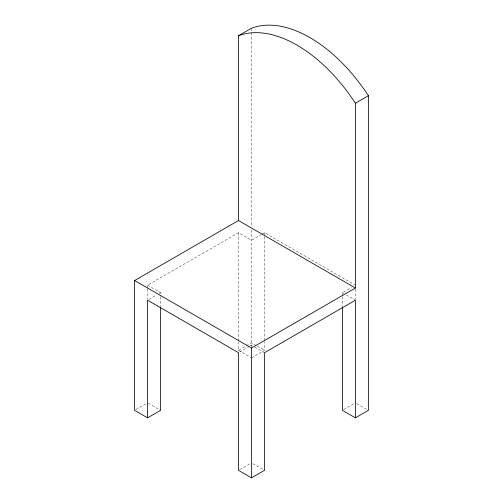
<?xml version="1.0" encoding="UTF-8"?>
<svg xmlns="http://www.w3.org/2000/svg" width="503" height="503" viewBox="0 0 503 503"><rect width="100%" height="100%" fill="white"/><g stroke="black" fill="none" stroke-linecap="round" stroke-linejoin="round"><path stroke-width="0.38" stroke-dasharray="2.52 1.89" d="M147.586 288.345L147.586 285.207L238.51 232.713L251.5 240.214L261.239 234.587M148.882 299.461L156.678 294.959M159.275 293.456L160.576 292.708L160.576 295.846M261.893 234.216L264.49 232.713L355.414 285.207M135.898 409.605L146.285 403.607M238.51 341.732L238.51 350.365L245.653 346.24M246.307 345.863L251.5 342.864L256.693 345.863M239.812 351.955L249.551 346.328M250.198 345.957L251.5 345.203L254.097 346.705M342.424 295.846L342.424 292.708L351.515 287.458M251.5 357.859L264.49 350.365L264.49 341.732M239.812 469.601L251.5 462.854M343.725 409.605L355.414 402.859M342.424 292.708L343.725 293.456M346.322 294.959L355.414 300.209M257.347 346.24L264.49 350.365M356.715 403.607L367.102 409.605M147.586 285.207L160.576 292.708M254.744 347.076L264.49 352.704M238.51 350.365L250.852 357.488M148.234 403.23L160.576 410.354M252.802 463.603L264.49 470.349M355.414 289.131L355.414 299.329M342.424 296.632L342.424 306.044M264.49 232.713L264.49 235.85M264.49 236.636L264.49 340.952M251.5 28.243L251.5 226.746M251.5 229.884L251.5 346.774M238.51 232.713L238.51 340.952M160.576 296.632L160.576 306.044M147.586 289.131L147.586 299.329"/><path stroke-width="0.75" d="M238.51 35.744A129.384 74.702 60 0 1 355.414 103.241L355.414 288.024L238.51 220.528L238.51 35.744L251.5 28.243A129.384 74.702 60 0 1 368.403 95.74L368.403 410.354L355.414 417.855L342.424 410.354L342.424 306.824M355.414 103.241L368.403 95.74M160.576 306.824L160.576 410.354L147.586 417.855L134.597 410.354L134.597 280.523L238.51 220.528M134.597 280.523L251.5 348.019L355.414 288.024M147.586 417.855L147.586 300.209L238.51 352.704L238.51 470.349L251.5 477.85L264.49 470.349L264.49 352.704L355.414 300.209L355.414 417.855M251.5 348.019L251.5 477.85"/></g></svg>
